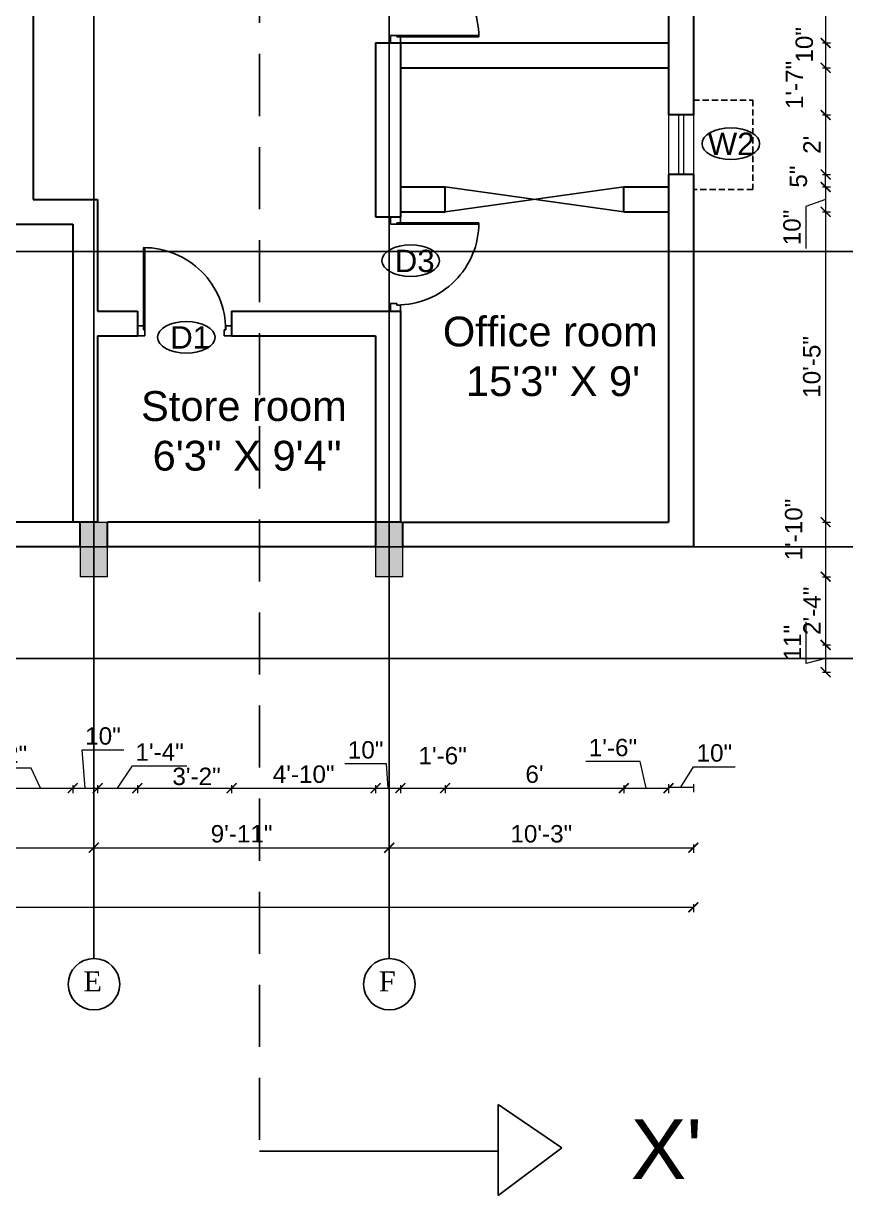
# Model space of a CAD drawing. Header units: inches. Extents: x -6800 to 96653, y -25814 to 17379.
# Drawn here: x 39613.2 to 39944.4, y 1682.5 to 2154.7 of the extents above; entities that cross this region are included whole.
import ezdxf

# ---------------------------------------------------------------- set-up
doc = ezdxf.new("R2010")
doc.units = ezdxf.units.IN
doc.header["$MEASUREMENT"] = 0
doc.header["$PDMODE"] = 34
doc.linetypes.add('CENTER2', pattern=[28.575, 19.05, -3.175, 3.175, -3.175])
doc.linetypes.add('DASHED2', pattern=[0.375, 0.25, -0.125])
for name, color, linetype, lineweight in [('dimension', 50, 'Continuous', 20), ('dimension @ 1', 50, 'Continuous', 20), ('Wall', 90, 'Continuous', 30), ('Win ele', 211, 'Continuous', 15), ('windows', 4, 'Continuous', 13)]:
    doc.layers.add(name, color=color, linetype=linetype, lineweight=lineweight)
doc.layers.add('doors', color=52, linetype='Continuous')
doc.layers.add('grid', color=251, linetype='Continuous')
doc.styles.get("Standard").update_dxf_attribs({"font": 'arial.ttf'})
doc.dimstyles.get("Standard").update_dxf_attribs({"dimtxt": 7, "dimasz": 4, "dimexe": 2, "dimexo": 2, "dimgap": 2, "dimtad": 1, "dimdec": 0, "dimzin": 0, "dimdsep": 46, "dimlunit": 4, "dimtxsty": 'Standard', "dimblk": 'ARCHTICK', "dimcen": 0.25, "dimclrd": 256, "dimclre": 256, "dimclrt": 256, "dimadec": 0, "dimazin": 0, "dimtfac": 1, "dimtdec": 0, "dimtofl": 0, "dimtmove": 0, "dimatfit": 3, "dimfxl": 1, "dimfxlon": 1, "dimtolj": 1, "dimtzin": 0, "dimlwd": -1, "dimlwe": -1, "dimarcsym": 1})

# ---------------------------------------------------------------- blocks, each defined once
blk = doc.blocks.new('_ArchTick')
at = {"color": 0, "linetype": 'ByBlock', "const_width": 0.15}
blk.add_lwpolyline([(-0.5, -0.5), (0.5, 0.5)], dxfattribs=at)
blk = doc.blocks.new('*D513')
at = {"layer": 'Defpoints', "color": 0, "transparency": 16777216}
for p in [(39257.44, 2379.36), (39984.37, 2379.36), (39257.44, 1893.36)]:
    blk.add_point(p, dxfattribs=at)
at = {"layer": 'dimension', "transparency": 16777216}
for p, q in [((39983.12, 2379.36), (39986.37, 2379.36)), ((39984.37, 1893.36), (39984.37, 2379.36)), ((39983.12, 1893.36), (39986.37, 1893.36))]:
    blk.add_line(p, q, dxfattribs=at)
at = {"layer": 'dimension', "transparency": 16777216, "xscale": 4, "yscale": 4, "zscale": 4}
for p, rotation in [((39984.37, 2379.36), 90), ((39984.37, 1893.36), 270)]:
    blk.add_blockref('_ArchTick', p, dxfattribs=dict(at, rotation=rotation))
at = {"layer": 'dimension', "transparency": 16777216, "insert": (39978.8, 2136.36), "char_height": 7, "attachment_point": 5, "rotation": 90}
blk.add_mtext('\\A1;40\'-6"', dxfattribs=at)
blk = doc.blocks.new('*D501')
at = {"layer": 'Defpoints', "color": 0, "transparency": 16777216}
for p in [(39744.44, 2289.86), (39851.44, 2146.86), (39936.37, 2146.86)]:
    blk.add_point(p, dxfattribs=at)
at = {"layer": 'dimension', "transparency": 16777216}
for p, q in [((39935.12, 2289.86), (39938.37, 2289.86)), ((39936.37, 2289.86), (39936.37, 2146.86)), ((39935.12, 2146.86), (39938.37, 2146.86))]:
    blk.add_line(p, q, dxfattribs=at)
at = {"layer": 'dimension', "transparency": 16777216, "xscale": 4, "yscale": 4, "zscale": 4}
for p, rotation in [((39936.37, 2289.86), 90), ((39936.37, 2146.86), 270)]:
    blk.add_blockref('_ArchTick', p, dxfattribs=dict(at, rotation=rotation))
at = {"layer": 'dimension', "transparency": 16777216, "insert": (39930.86, 2218.36), "char_height": 7, "attachment_point": 5, "rotation": 90}
blk.add_mtext('\\A1;11\'-11"', dxfattribs=at)
blk = doc.blocks.new('*D500')
at = {"layer": 'Defpoints', "color": 0, "transparency": 16777216}
for p in [(39851.44, 2146.86), (39851.44, 2136.86), (39936.37, 2136.86)]:
    blk.add_point(p, dxfattribs=at)
at = {"layer": 'dimension', "transparency": 16777216}
for p, q in [((39935.12, 2146.86), (39938.37, 2146.86)), ((39936.37, 2146.86), (39936.37, 2136.86)), ((39935.12, 2136.86), (39938.37, 2136.86))]:
    blk.add_line(p, q, dxfattribs=at)
at = {"layer": 'dimension', "transparency": 16777216, "xscale": 4, "yscale": 4, "zscale": 4}
for p, rotation in [((39936.37, 2146.86), 90), ((39936.37, 2136.86), 270)]:
    blk.add_blockref('_ArchTick', p, dxfattribs=dict(at, rotation=rotation))
at = {"layer": 'dimension', "transparency": 16777216, "insert": (39927.8, 2146.13), "char_height": 7, "attachment_point": 5, "rotation": 90}
blk.add_mtext('\\A1;10"', dxfattribs=at)
blk = doc.blocks.new('*D499')
at = {"layer": 'Defpoints', "color": 0, "transparency": 16777216}
for p in [(39851.44, 2136.86), (39873.07, 2117.86), (39936.37, 2117.86)]:
    blk.add_point(p, dxfattribs=at)
at = {"layer": 'dimension', "transparency": 16777216}
for p, q in [((39935.12, 2136.86), (39938.37, 2136.86)), ((39936.37, 2136.86), (39936.37, 2117.86)), ((39935.12, 2117.86), (39938.37, 2117.86))]:
    blk.add_line(p, q, dxfattribs=at)
at = {"layer": 'dimension', "transparency": 16777216, "xscale": 4, "yscale": 4, "zscale": 4}
for p, rotation in [((39936.37, 2136.86), 90), ((39936.37, 2117.86), 270)]:
    blk.add_blockref('_ArchTick', p, dxfattribs=dict(at, rotation=rotation))
at = {"layer": 'dimension', "transparency": 16777216, "insert": (39923.78, 2129.96), "char_height": 7, "attachment_point": 5, "rotation": 90}
blk.add_mtext('\\A1;1\'-7"', dxfattribs=at)
blk = doc.blocks.new('*D498')
at = {"layer": 'Defpoints', "color": 0, "transparency": 16777216}
for p in [(39873.07, 2117.86), (39873.07, 2093.86), (39936.37, 2093.86)]:
    blk.add_point(p, dxfattribs=at)
at = {"layer": 'dimension', "transparency": 16777216}
for p, q in [((39935.12, 2117.86), (39938.37, 2117.86)), ((39936.37, 2117.86), (39936.37, 2093.86)), ((39935.12, 2093.86), (39938.37, 2093.86))]:
    blk.add_line(p, q, dxfattribs=at)
at = {"layer": 'dimension', "transparency": 16777216, "xscale": 4, "yscale": 4, "zscale": 4}
for p, rotation in [((39936.37, 2117.86), 90), ((39936.37, 2093.86), 270)]:
    blk.add_blockref('_ArchTick', p, dxfattribs=dict(at, rotation=rotation))
at = {"layer": 'dimension', "transparency": 16777216, "insert": (39930.86, 2105.86), "char_height": 7, "attachment_point": 5, "rotation": 90}
blk.add_mtext("\\A1;2'", dxfattribs=at)
blk = doc.blocks.new('*D497')
at = {"layer": 'Defpoints', "color": 0, "transparency": 16777216}
for p in [(39855.07, 2088.86), (39855.07, 2078.86), (39936.37, 2078.86)]:
    blk.add_point(p, dxfattribs=at)
at = {"layer": 'dimension', "transparency": 16777216}
for p, q in [((39935.12, 2088.86), (39938.37, 2088.86)), ((39936.37, 2088.86), (39936.37, 2078.86)), ((39936.37, 2083.86), (39928.42, 2080.95)), ((39928.42, 2080.95), (39928.42, 2064.13)), ((39935.12, 2078.86), (39938.37, 2078.86))]:
    blk.add_line(p, q, dxfattribs=at)
at = {"layer": 'dimension', "transparency": 16777216, "xscale": 4, "yscale": 4, "zscale": 4}
for p, rotation in [((39936.37, 2088.86), 90), ((39936.37, 2078.86), 270)]:
    blk.add_blockref('_ArchTick', p, dxfattribs=dict(at, rotation=rotation))
at = {"layer": 'dimension', "transparency": 16777216, "insert": (39922.85, 2072.54), "char_height": 7, "attachment_point": 5, "rotation": 90}
blk.add_mtext('\\A1;10"', dxfattribs=at)
blk = doc.blocks.new('*D496')
at = {"layer": 'Defpoints', "color": 0, "transparency": 16777216}
for p in [(39855.07, 2078.86), (39873.07, 1953.86), (39936.37, 1953.86)]:
    blk.add_point(p, dxfattribs=at)
at = {"layer": 'dimension', "transparency": 16777216}
for p, q in [((39935.12, 2078.86), (39938.37, 2078.86)), ((39936.37, 2078.86), (39936.37, 1953.86)), ((39935.12, 1953.86), (39938.37, 1953.86))]:
    blk.add_line(p, q, dxfattribs=at)
at = {"layer": 'dimension', "transparency": 16777216, "xscale": 4, "yscale": 4, "zscale": 4}
for p, rotation in [((39936.37, 2078.86), 90), ((39936.37, 1953.86), 270)]:
    blk.add_blockref('_ArchTick', p, dxfattribs=dict(at, rotation=rotation))
at = {"layer": 'dimension', "transparency": 16777216, "insert": (39930.8, 2016.36), "char_height": 7, "attachment_point": 5, "rotation": 90}
blk.add_mtext('\\A1;10\'-5"', dxfattribs=at)
blk = doc.blocks.new('*D495')
at = {"layer": 'Defpoints', "color": 0, "transparency": 16777216}
for p in [(39755.07, 1953.86), (39755.07, 1931.86), (39936.37, 1931.86)]:
    blk.add_point(p, dxfattribs=at)
at = {"layer": 'dimension', "transparency": 16777216}
for p, q in [((39935.12, 1953.86), (39938.37, 1953.86)), ((39936.37, 1953.86), (39936.37, 1931.86)), ((39935.12, 1931.86), (39938.37, 1931.86))]:
    blk.add_line(p, q, dxfattribs=at)
at = {"layer": 'dimension', "transparency": 16777216, "xscale": 4, "yscale": 4, "zscale": 4}
for p, rotation in [((39936.37, 1953.86), 90), ((39936.37, 1931.86), 270)]:
    blk.add_blockref('_ArchTick', p, dxfattribs=dict(at, rotation=rotation))
at = {"layer": 'dimension', "transparency": 16777216, "insert": (39923.52, 1950.83), "char_height": 7, "attachment_point": 5, "rotation": 90}
blk.add_mtext('\\A1;1\'-10"', dxfattribs=at)
blk = doc.blocks.new('*D494')
at = {"layer": 'Defpoints', "color": 0, "transparency": 16777216}
for p in [(39647.07, 1931.86), (39268.44, 1904.36), (39936.37, 1904.36)]:
    blk.add_point(p, dxfattribs=at)
at = {"layer": 'dimension', "transparency": 16777216}
for p, q in [((39935.12, 1931.86), (39938.37, 1931.86)), ((39936.37, 1931.86), (39936.37, 1904.36)), ((39935.12, 1904.36), (39938.37, 1904.36))]:
    blk.add_line(p, q, dxfattribs=at)
at = {"layer": 'dimension', "transparency": 16777216, "xscale": 4, "yscale": 4, "zscale": 4}
for p, rotation in [((39936.37, 1931.86), 90), ((39936.37, 1904.36), 270)]:
    blk.add_blockref('_ArchTick', p, dxfattribs=dict(at, rotation=rotation))
at = {"layer": 'dimension', "transparency": 16777216, "insert": (39930.86, 1918.11), "char_height": 7, "attachment_point": 5, "rotation": 90}
blk.add_mtext('\\A1;2\'-4"', dxfattribs=at)
blk = doc.blocks.new('*D493')
at = {"layer": 'Defpoints', "color": 0, "transparency": 16777216}
for p in [(39268.44, 1904.36), (39268.44, 1893.36), (39936.37, 1893.36)]:
    blk.add_point(p, dxfattribs=at)
at = {"layer": 'dimension', "transparency": 16777216}
for p, q in [((39928.5, 1896.86), (39928.5, 1913.69)), ((39935.12, 1904.36), (39938.37, 1904.36)), ((39936.37, 1904.36), (39936.37, 1893.36)), ((39936.37, 1898.86), (39928.5, 1896.86)), ((39935.12, 1893.36), (39938.37, 1893.36))]:
    blk.add_line(p, q, dxfattribs=at)
at = {"layer": 'dimension', "transparency": 16777216, "xscale": 4, "yscale": 4, "zscale": 4}
for p, rotation in [((39936.37, 1904.36), 90), ((39936.37, 1893.36), 270)]:
    blk.add_blockref('_ArchTick', p, dxfattribs=dict(at, rotation=rotation))
at = {"layer": 'dimension', "transparency": 16777216, "insert": (39922.98, 1905.27), "char_height": 7, "attachment_point": 5, "rotation": 90}
blk.add_mtext('\\A1;11"', dxfattribs=at)
blk = doc.blocks.new('*D480')
at = {"layer": 'Defpoints', "color": 0, "transparency": 16777216}
for p in [(39883.07, 1943.86), (39220.07, 1904.36), (39883.07, 1798.67)]:
    blk.add_point(p, dxfattribs=at)
at = {"layer": 'dimension', "transparency": 16777216}
for p, q in [((39220.07, 1799.92), (39220.07, 1796.67)), ((39883.07, 1799.92), (39883.07, 1796.67)), ((39220.07, 1798.67), (39883.07, 1798.67))]:
    blk.add_line(p, q, dxfattribs=at)
at = {"layer": 'dimension', "transparency": 16777216, "xscale": 4, "yscale": 4, "zscale": 4, "rotation": 180}
blk.add_blockref('_ArchTick', (39220.07, 1798.67), dxfattribs=at)
at = {"layer": 'dimension', "transparency": 16777216, "xscale": 4, "yscale": 4, "zscale": 4}
blk.add_blockref('_ArchTick', (39883.07, 1798.67), dxfattribs=at)
at = {"layer": 'dimension', "transparency": 16777216, "insert": (39551.57, 1804.24), "char_height": 7, "attachment_point": 5}
blk.add_mtext('\\A1;55\'-3"', dxfattribs=at)
blk = doc.blocks.new('*D476')
at = {"layer": 'Defpoints', "color": 0, "transparency": 16777216}
for p in [(39522.57, 1949.84), (39641.57, 1949.84), (39641.57, 1822.67)]:
    blk.add_point(p, dxfattribs=at)
at = {"layer": 'dimension', "transparency": 16777216}
for p, q in [((39522.57, 1823.92), (39522.57, 1820.67)), ((39641.57, 1823.92), (39641.57, 1820.67)), ((39522.57, 1822.67), (39641.57, 1822.67))]:
    blk.add_line(p, q, dxfattribs=at)
at = {"layer": 'dimension', "transparency": 16777216, "xscale": 4, "yscale": 4, "zscale": 4, "rotation": 180}
blk.add_blockref('_ArchTick', (39522.57, 1822.67), dxfattribs=at)
at = {"layer": 'dimension', "transparency": 16777216, "xscale": 4, "yscale": 4, "zscale": 4}
blk.add_blockref('_ArchTick', (39641.57, 1822.67), dxfattribs=at)
at = {"layer": 'dimension', "transparency": 16777216, "insert": (39582.07, 1828.24), "char_height": 7, "attachment_point": 5}
blk.add_mtext('\\A1;9\'-11"', dxfattribs=at)
blk = doc.blocks.new('*D475')
at = {"layer": 'Defpoints', "color": 0, "transparency": 16777216}
for p in [(39641.57, 1949.84), (39760.57, 1949.84), (39760.57, 1822.67)]:
    blk.add_point(p, dxfattribs=at)
at = {"layer": 'dimension', "transparency": 16777216}
for p, q in [((39641.57, 1823.92), (39641.57, 1820.67)), ((39760.57, 1823.92), (39760.57, 1820.67)), ((39641.57, 1822.67), (39760.57, 1822.67))]:
    blk.add_line(p, q, dxfattribs=at)
at = {"layer": 'dimension', "transparency": 16777216, "xscale": 4, "yscale": 4, "zscale": 4, "rotation": 180}
blk.add_blockref('_ArchTick', (39641.57, 1822.67), dxfattribs=at)
at = {"layer": 'dimension', "transparency": 16777216, "xscale": 4, "yscale": 4, "zscale": 4}
blk.add_blockref('_ArchTick', (39760.57, 1822.67), dxfattribs=at)
at = {"layer": 'dimension', "transparency": 16777216, "insert": (39701.07, 1828.24), "char_height": 7, "attachment_point": 5}
blk.add_mtext('\\A1;9\'-11"', dxfattribs=at)
blk = doc.blocks.new('*D474')
at = {"layer": 'Defpoints', "color": 0, "transparency": 16777216}
for p in [(39883.07, 1961.84), (39760.57, 1949.84), (39883.07, 1822.67)]:
    blk.add_point(p, dxfattribs=at)
at = {"layer": 'dimension', "transparency": 16777216}
for p, q in [((39760.57, 1823.92), (39760.57, 1820.67)), ((39883.07, 1823.92), (39883.07, 1820.67)), ((39760.57, 1822.67), (39883.07, 1822.67))]:
    blk.add_line(p, q, dxfattribs=at)
at = {"layer": 'dimension', "transparency": 16777216, "xscale": 4, "yscale": 4, "zscale": 4, "rotation": 180}
blk.add_blockref('_ArchTick', (39760.57, 1822.67), dxfattribs=at)
at = {"layer": 'dimension', "transparency": 16777216, "xscale": 4, "yscale": 4, "zscale": 4}
blk.add_blockref('_ArchTick', (39883.07, 1822.67), dxfattribs=at)
at = {"layer": 'dimension', "transparency": 16777216, "insert": (39821.82, 1828.24), "char_height": 7, "attachment_point": 5}
blk.add_mtext('\\A1;10\'-3"', dxfattribs=at)
blk = doc.blocks.new('*D465')
at = {"layer": 'Defpoints', "color": 0, "transparency": 16777216}
for p in [(39607.07, 2091.84), (39633.07, 2073.86), (39633.07, 1846.67)]:
    blk.add_point(p, dxfattribs=at)
at = {"layer": 'dimension', "transparency": 16777216}
for p, q in [((39616.32, 1854.78), (39593.59, 1854.78)), ((39620.07, 1846.67), (39616.32, 1854.78)), ((39607.07, 1847.92), (39607.07, 1844.67)), ((39607.07, 1846.67), (39633.07, 1846.67)), ((39633.07, 1847.92), (39633.07, 1844.67))]:
    blk.add_line(p, q, dxfattribs=at)
at = {"layer": 'dimension', "transparency": 16777216, "xscale": 4, "yscale": 4, "zscale": 4, "rotation": 180}
blk.add_blockref('_ArchTick', (39607.07, 1846.67), dxfattribs=at)
at = {"layer": 'dimension', "transparency": 16777216, "xscale": 4, "yscale": 4, "zscale": 4}
blk.add_blockref('_ArchTick', (39633.07, 1846.67), dxfattribs=at)
at = {"layer": 'dimension', "transparency": 16777216, "insert": (39604.96, 1860.3), "char_height": 7, "attachment_point": 5}
blk.add_mtext('\\A1;2\'-2"', dxfattribs=at)
blk = doc.blocks.new('*D464')
at = {"layer": 'Defpoints', "color": 0, "transparency": 16777216}
for p in [(39633.07, 1971.84), (39643.07, 1971.84), (39643.07, 1846.67)]:
    blk.add_point(p, dxfattribs=at)
at = {"layer": 'dimension', "transparency": 16777216}
for p, q in [((39638.07, 1846.67), (39636.81, 1862.07)), ((39636.81, 1862.07), (39653.64, 1862.07)), ((39633.07, 1847.92), (39633.07, 1844.67)), ((39633.07, 1846.67), (39643.07, 1846.67)), ((39643.07, 1847.92), (39643.07, 1844.67))]:
    blk.add_line(p, q, dxfattribs=at)
at = {"layer": 'dimension', "transparency": 16777216, "xscale": 4, "yscale": 4, "zscale": 4, "rotation": 180}
blk.add_blockref('_ArchTick', (39633.07, 1846.67), dxfattribs=at)
at = {"layer": 'dimension', "transparency": 16777216, "xscale": 4, "yscale": 4, "zscale": 4}
blk.add_blockref('_ArchTick', (39643.07, 1846.67), dxfattribs=at)
at = {"layer": 'dimension', "transparency": 16777216, "insert": (39645.22, 1867.64), "char_height": 7, "attachment_point": 5}
blk.add_mtext('\\A1;10"', dxfattribs=at)
blk = doc.blocks.new('*D463')
at = {"layer": 'Defpoints', "color": 0, "transparency": 16777216}
for p in [(39659.07, 2038.86), (39643.07, 1971.84), (39659.07, 1846.67)]:
    blk.add_point(p, dxfattribs=at)
at = {"layer": 'dimension', "transparency": 16777216}
for p, q in [((39651.07, 1846.67), (39657.07, 1855.68)), ((39657.07, 1855.68), (39679.02, 1855.68)), ((39643.07, 1847.92), (39643.07, 1844.67)), ((39643.07, 1846.67), (39659.07, 1846.67)), ((39659.07, 1847.92), (39659.07, 1844.67))]:
    blk.add_line(p, q, dxfattribs=at)
at = {"layer": 'dimension', "transparency": 16777216, "insert": (39668.05, 1861.2), "char_height": 7, "attachment_point": 5}
blk.add_mtext('\\A1;1\'-4"', dxfattribs=at)
blk = doc.blocks.new('*D462')
at = {"layer": 'Defpoints', "color": 0, "transparency": 16777216}
for p in [(39765.07, 1953.86), (39755.07, 1949.84), (39765.07, 1846.67)]:
    blk.add_point(p, dxfattribs=at)
at = {"layer": 'dimension', "transparency": 16777216}
for p, q in [((39759.46, 1856.45), (39742.63, 1856.45)), ((39760.07, 1846.67), (39759.46, 1856.45)), ((39755.07, 1847.92), (39755.07, 1844.67)), ((39755.07, 1846.67), (39765.07, 1846.67)), ((39765.07, 1847.92), (39765.07, 1844.67))]:
    blk.add_line(p, q, dxfattribs=at)
at = {"layer": 'dimension', "transparency": 16777216, "xscale": 4, "yscale": 4, "zscale": 4, "rotation": 180}
blk.add_blockref('_ArchTick', (39755.07, 1846.67), dxfattribs=at)
at = {"layer": 'dimension', "transparency": 16777216, "xscale": 4, "yscale": 4, "zscale": 4}
blk.add_blockref('_ArchTick', (39765.07, 1846.67), dxfattribs=at)
at = {"layer": 'dimension', "transparency": 16777216, "insert": (39751.04, 1862.03), "char_height": 7, "attachment_point": 5}
blk.add_mtext('\\A1;10"', dxfattribs=at)
blk = doc.blocks.new('*D461')
at = {"layer": 'Defpoints', "color": 0, "transparency": 16777216}
for p in [(39783.07, 2078.86), (39765.07, 1953.86), (39783.07, 1846.67)]:
    blk.add_point(p, dxfattribs=at)
at = {"layer": 'dimension', "transparency": 16777216}
for p, q in [((39765.07, 1847.92), (39765.07, 1844.67)), ((39765.07, 1846.67), (39783.07, 1846.67)), ((39783.07, 1847.92), (39783.07, 1844.67))]:
    blk.add_line(p, q, dxfattribs=at)
at = {"layer": 'dimension', "transparency": 16777216, "xscale": 4, "yscale": 4, "zscale": 4, "rotation": 180}
blk.add_blockref('_ArchTick', (39765.07, 1846.67), dxfattribs=at)
at = {"layer": 'dimension', "transparency": 16777216, "xscale": 4, "yscale": 4, "zscale": 4}
blk.add_blockref('_ArchTick', (39783.07, 1846.67), dxfattribs=at)
at = {"layer": 'dimension', "transparency": 16777216, "insert": (39782.06, 1859.71), "char_height": 7, "attachment_point": 5}
blk.add_mtext('\\A1;1\'-6"', dxfattribs=at)
blk = doc.blocks.new('*D460')
at = {"layer": 'Defpoints', "color": 0, "transparency": 16777216}
for p in [(39783.07, 2088.86), (39855.07, 2088.86), (39855.07, 1846.67)]:
    blk.add_point(p, dxfattribs=at)
at = {"layer": 'dimension', "transparency": 16777216}
for p, q in [((39783.07, 1847.92), (39783.07, 1844.67)), ((39783.07, 1846.67), (39855.07, 1846.67)), ((39855.07, 1847.92), (39855.07, 1844.67))]:
    blk.add_line(p, q, dxfattribs=at)
at = {"layer": 'dimension', "transparency": 16777216, "xscale": 4, "yscale": 4, "zscale": 4, "rotation": 180}
blk.add_blockref('_ArchTick', (39783.07, 1846.67), dxfattribs=at)
at = {"layer": 'dimension', "transparency": 16777216, "xscale": 4, "yscale": 4, "zscale": 4}
blk.add_blockref('_ArchTick', (39855.07, 1846.67), dxfattribs=at)
at = {"layer": 'dimension', "transparency": 16777216, "insert": (39819.07, 1852.24), "char_height": 7, "attachment_point": 5}
blk.add_mtext("\\A1;6'", dxfattribs=at)
blk = doc.blocks.new('*D459')
at = {"layer": 'Defpoints', "color": 0, "transparency": 16777216}
for p in [(39659.07, 2038.86), (39697.07, 2038.86), (39697.07, 1846.67)]:
    blk.add_point(p, dxfattribs=at)
at = {"layer": 'dimension', "transparency": 16777216}
for p, q in [((39659.07, 1847.92), (39659.07, 1844.67)), ((39659.07, 1846.67), (39697.07, 1846.67)), ((39697.07, 1847.92), (39697.07, 1844.67))]:
    blk.add_line(p, q, dxfattribs=at)
at = {"layer": 'dimension', "transparency": 16777216, "xscale": 4, "yscale": 4, "zscale": 4, "rotation": 180}
blk.add_blockref('_ArchTick', (39659.07, 1846.67), dxfattribs=at)
at = {"layer": 'dimension', "transparency": 16777216, "xscale": 4, "yscale": 4, "zscale": 4}
blk.add_blockref('_ArchTick', (39697.07, 1846.67), dxfattribs=at)
at = {"layer": 'dimension', "transparency": 16777216, "insert": (39682.92, 1851.36), "char_height": 7, "attachment_point": 5}
blk.add_mtext('\\A1;3\'-2"', dxfattribs=at)
blk = doc.blocks.new('*D458')
at = {"layer": 'Defpoints', "color": 0, "transparency": 16777216}
for p in [(39697.07, 2038.86), (39755.07, 1949.84), (39755.07, 1846.67)]:
    blk.add_point(p, dxfattribs=at)
at = {"layer": 'dimension', "transparency": 16777216}
for p, q in [((39697.07, 1847.92), (39697.07, 1844.67)), ((39697.07, 1846.67), (39755.07, 1846.67)), ((39755.07, 1847.92), (39755.07, 1844.67))]:
    blk.add_line(p, q, dxfattribs=at)
at = {"layer": 'dimension', "transparency": 16777216, "xscale": 4, "yscale": 4, "zscale": 4, "rotation": 180}
blk.add_blockref('_ArchTick', (39697.07, 1846.67), dxfattribs=at)
at = {"layer": 'dimension', "transparency": 16777216, "xscale": 4, "yscale": 4, "zscale": 4}
blk.add_blockref('_ArchTick', (39755.07, 1846.67), dxfattribs=at)
at = {"layer": 'dimension', "transparency": 16777216, "insert": (39726.07, 1852.24), "char_height": 7, "attachment_point": 5}
blk.add_mtext('\\A1;4\'-10"', dxfattribs=at)
blk = doc.blocks.new('*D457')
at = {"layer": 'Defpoints', "color": 0, "transparency": 16777216}
for p in [(39873.07, 2093.86), (39936.37, 2093.86), (39873.07, 2088.86)]:
    blk.add_point(p, dxfattribs=at)
at = {"layer": 'dimension', "transparency": 16777216}
for p, q in [((39935.12, 2093.86), (39938.37, 2093.86)), ((39936.37, 2088.86), (39936.37, 2093.86)), ((39935.12, 2088.86), (39938.37, 2088.86))]:
    blk.add_line(p, q, dxfattribs=at)
at = {"layer": 'dimension', "transparency": 16777216, "xscale": 4, "yscale": 4, "zscale": 4}
for p, rotation in [((39936.37, 2093.86), 90), ((39936.37, 2088.86), 270)]:
    blk.add_blockref('_ArchTick', p, dxfattribs=dict(at, rotation=rotation))
at = {"layer": 'dimension', "transparency": 16777216, "insert": (39925.41, 2093.02), "char_height": 7, "attachment_point": 5, "rotation": 90}
blk.add_mtext('\\A1;5"', dxfattribs=at)
blk = doc.blocks.new('*D456')
at = {"layer": 'Defpoints', "color": 0, "transparency": 16777216}
for p in [(39855.07, 2078.86), (39873.07, 2078.86), (39873.07, 1846.67)]:
    blk.add_point(p, dxfattribs=at)
at = {"layer": 'dimension', "transparency": 16777216}
for p, q in [((39861.65, 1857.4), (39839.7, 1857.4)), ((39864.07, 1846.67), (39861.65, 1857.4)), ((39855.07, 1847.92), (39855.07, 1844.67)), ((39855.07, 1846.67), (39873.07, 1846.67)), ((39873.07, 1847.92), (39873.07, 1844.67))]:
    blk.add_line(p, q, dxfattribs=at)
at = {"layer": 'dimension', "transparency": 16777216, "xscale": 4, "yscale": 4, "zscale": 4, "rotation": 180}
blk.add_blockref('_ArchTick', (39855.07, 1846.67), dxfattribs=at)
at = {"layer": 'dimension', "transparency": 16777216, "xscale": 4, "yscale": 4, "zscale": 4}
blk.add_blockref('_ArchTick', (39873.07, 1846.67), dxfattribs=at)
at = {"layer": 'dimension', "transparency": 16777216, "insert": (39850.67, 1862.97), "char_height": 7, "attachment_point": 5}
blk.add_mtext('\\A1;1\'-6"', dxfattribs=at)
blk = doc.blocks.new('*D455')
at = {"layer": 'Defpoints', "color": 0, "transparency": 16777216}
for p in [(39873.07, 2072.1), (39883.07, 1937.1), (39883.07, 1847.03)]:
    blk.add_point(p, dxfattribs=at)
at = {"layer": 'dimension', "transparency": 16777216}
for p, q in [((39878.07, 1847.03), (39883.13, 1855.23)), ((39883.13, 1855.23), (39899.95, 1855.23)), ((39873.07, 1848.28), (39873.07, 1845.03)), ((39873.07, 1847.03), (39883.07, 1847.03)), ((39883.07, 1848.28), (39883.07, 1845.03))]:
    blk.add_line(p, q, dxfattribs=at)
at = {"layer": 'dimension', "transparency": 16777216, "insert": (39891.54, 1860.8), "char_height": 7, "attachment_point": 5}
blk.add_mtext('\\A1;10"', dxfattribs=at)
blk = doc.blocks.new('*D454')
at = {"layer": 'Defpoints', "color": 0, "transparency": 16777216}
for p in [(39907.07, 2415.4), (39883.07, 2123.86), (39907.07, 2123.86)]:
    blk.add_point(p, dxfattribs=at)
at = {"layer": 'dimension', "transparency": 16777216}
for p, q in [((39883.07, 2414.15), (39883.07, 2417.4)), ((39883.07, 2415.4), (39907.07, 2415.4)), ((39907.07, 2414.15), (39907.07, 2417.4))]:
    blk.add_line(p, q, dxfattribs=at)
at = {"layer": 'dimension', "transparency": 16777216, "xscale": 4, "yscale": 4, "zscale": 4, "rotation": 180}
blk.add_blockref('_ArchTick', (39883.07, 2415.4), dxfattribs=at)
at = {"layer": 'dimension', "transparency": 16777216, "xscale": 4, "yscale": 4, "zscale": 4}
blk.add_blockref('_ArchTick', (39907.07, 2415.4), dxfattribs=at)
at = {"layer": 'dimension', "transparency": 16777216, "insert": (39898.85, 2428.26), "char_height": 7, "attachment_point": 5}
blk.add_mtext("\\A1;2'", dxfattribs=at)

msp = doc.modelspace()

# ---------------------------------------------------------------- hatches: boundary and pattern name
at = {"layer": 'windows', "true_color": 0x9898cc, "transparency": 33554687}
h = msp.add_hatch(color=253, dxfattribs=at)
h.dxf.hatch_style = 1
h.paths.add_polyline_path([(39231.07, 2363.36), (39220.07, 2363.36), (39220.07, 2352.36), (39231.07, 2352.36)])
h.paths.add_polyline_path([(39290.07, 2363.36), (39279.07, 2363.36), (39279.07, 2352.36), (39290.07, 2352.36)])
h.paths.add_polyline_path([(39290.07, 2311.86), (39279.07, 2311.86), (39279.07, 2289.86), (39290.07, 2289.86)])
h.paths.add_polyline_path([(39231.07, 2306.36), (39220.07, 2306.36), (39220.07, 2295.36), (39231.07, 2295.36)])
h.paths.add_polyline_path([(39231.07, 2187.36), (39220.07, 2187.36), (39220.07, 2176.36), (39231.07, 2176.36)])
h.paths.add_polyline_path([(39231.07, 2068.36), (39220.07, 2068.36), (39220.07, 2057.36), (39231.07, 2057.36)])
h.paths.add_polyline_path([(39231.07, 1949.36), (39220.07, 1949.36), (39220.07, 1938.36), (39231.07, 1938.36)])
h.paths.add_polyline_path([(39290.07, 1953.86), (39279.07, 1953.86), (39279.07, 1931.86), (39290.07, 1931.86)])
h.paths.add_polyline_path([(39231.07, 1904.36), (39220.07, 1904.36), (39220.07, 1893.36), (39231.07, 1893.36)])
h.paths.add_polyline_path([(39290.07, 1904.36), (39279.07, 1904.36), (39279.07, 1893.36), (39290.07, 1893.36)])
h.paths.add_polyline_path([(39409.07, 1953.86), (39398.07, 1953.86), (39398.07, 1931.86), (39409.07, 1931.86)])
h.paths.add_polyline_path([(39528.07, 1953.86), (39517.07, 1953.86), (39517.07, 1931.86), (39528.07, 1931.86)])
h.paths.add_polyline_path([(39647.07, 1953.86), (39636.07, 1953.86), (39636.07, 1931.86), (39647.07, 1931.86)])
h.paths.add_polyline_path([(39766.07, 1953.86), (39755.07, 1953.86), (39755.07, 1931.86), (39766.07, 1931.86)])
h.paths.add_polyline_path([(39766.07, 2311.86), (39755.07, 2311.86), (39755.07, 2289.86), (39766.07, 2289.86)])
h.paths.add_polyline_path([(39647.07, 2311.86), (39636.07, 2311.86), (39636.07, 2289.86), (39647.07, 2289.86)])
h.paths.add_polyline_path([(39528.07, 2311.86), (39517.07, 2311.86), (39517.07, 2289.86), (39528.07, 2289.86)])
h.paths.add_polyline_path([(39409.07, 2311.86), (39398.07, 2311.86), (39398.07, 2289.86), (39409.07, 2289.86)])

# ---------------------------------------------------------------- linework, layer by layer
at = {"color": 5, "linetype": 'DASHED2', "ltscale": 100, "transparency": 33554687}
msp.add_line((39708.34, 2554.94), (39708.34, 1700.45), dxfattribs=at)
at = {"linetype": 'DASHED2', "ltscale": 10, "transparency": 33554687}
for p, q in [((39883.07, 2123.86), (39907.07, 2123.86)), ((39907.07, 2123.86), (39907.07, 2087.86)), ((39907.07, 2087.86), (39883.07, 2087.86))]:
    msp.add_line(p, q, dxfattribs=at)
at = {"transparency": 33554687}
for p, q in [((39783.07, 2088.86), (39855.07, 2078.86)), ((39855.07, 2088.86), (39783.07, 2078.86))]:
    msp.add_line(p, q, dxfattribs=at)
at = {"color": 5, "transparency": 33554687}
for p, q in [((39804.44, 1700.45), (39804.44, 1719.27)), ((39804.44, 1719.27), (39830.07, 1701.77)), ((39708.34, 1700.45), (39804.44, 1700.45)), ((39830.07, 1701.77), (39804.44, 1682.53)), ((39804.44, 1682.53), (39804.44, 1700.45))]:
    msp.add_line(p, q, dxfattribs=at)
at = {"transparency": 33554687}
for centre in [(39898.18, 2106.33), (39769.21, 2059.13), (39678.76, 2028.32)]:
    msp.add_ellipse(centre, major_axis=(-11.6, 0), ratio=0.548548, start_param=-3.141592653589793, end_param=3.141592653589793, dxfattribs=at)
at = {"layer": 'doors', "transparency": 33554687}
for p, q in [((39761.07, 2149.86), (39761.07, 2146.86)), ((39761.07, 2146.86), (39761.07, 2149.86)), ((39761.07, 2149.86), (39763.57, 2149.86)), ((39763.57, 2149.86), (39763.57, 2149.36)), ((39763.57, 2149.86), (39796.65, 2149.86)), ((39763.57, 2149.78), (39763.57, 2149.28)), ((39763.57, 2149.28), (39765.07, 2149.28)), ((39765.07, 2149.28), (39765.07, 2146.86)), ((39765.07, 2149.28), (39796.66, 2149.28)), ((39761.07, 2146.86), (39765.07, 2146.86)), ((39761.07, 2073.86), (39761.07, 2076.86)), ((39761.07, 2076.86), (39765.07, 2076.86)), ((39761.07, 2076.86), (39761.07, 2073.86)), ((39761.07, 2073.86), (39763.57, 2073.86)), ((39763.57, 2074.44), (39765.07, 2074.44)), ((39763.57, 2073.94), (39763.57, 2074.44)), ((39763.57, 2073.86), (39763.57, 2074.36)), ((39763.57, 2073.86), (39796.65, 2073.86)), ((39765.07, 2074.44), (39765.07, 2076.86)), ((39765.07, 2074.44), (39796.66, 2074.44)), ((39661.49, 2032.86), (39661.49, 2064.44)), ((39662.07, 2031.36), (39662.07, 2064.44)), ((39761.07, 2041.86), (39761.07, 2038.86)), ((39761.07, 2038.86), (39761.07, 2041.86)), ((39761.07, 2041.86), (39763.57, 2041.86)), ((39763.57, 2041.86), (39763.57, 2041.36)), ((39763.57, 2041.78), (39763.57, 2041.28)), ((39763.57, 2041.28), (39765.07, 2041.28)), ((39765.07, 2041.28), (39765.07, 2038.86)), ((39761.07, 2038.86), (39765.07, 2038.86)), ((39659.07, 2028.86), (39659.07, 2032.86)), ((39661.49, 2032.86), (39659.07, 2032.86)), ((39661.49, 2031.36), (39661.49, 2032.86)), ((39661.99, 2031.36), (39661.49, 2031.36)), ((39662.07, 2031.36), (39661.57, 2031.36)), ((39662.07, 2028.86), (39662.07, 2031.36)), ((39694.07, 2028.86), (39694.07, 2031.36)), ((39694.07, 2031.36), (39694.57, 2031.36)), ((39694.16, 2031.36), (39694.66, 2031.36)), ((39694.66, 2032.86), (39697.07, 2032.86)), ((39694.66, 2031.36), (39694.66, 2032.86)), ((39697.07, 2028.86), (39697.07, 2032.86)), ((39662.07, 2028.86), (39659.07, 2028.86)), ((39659.07, 2028.86), (39662.07, 2028.86)), ((39694.07, 2028.86), (39697.07, 2028.86)), ((39697.07, 2028.86), (39694.07, 2028.86))]:
    msp.add_line(p, q, dxfattribs=at)
for centre, start, end in [((39763.57, 2149.36), 359.8584, 90), ((39763.57, 2074.36), 270, 0.1416), ((39661.57, 2031.36), 0, 90.1416)]:
    msp.add_arc(centre, 33.08, start, end, dxfattribs=at)
at = {"layer": 'grid', "linetype": 'CENTER2', "ltscale": 100, "transparency": 33554687}
for p, q in [((39641.57, 2490.03), (39641.57, 1778.02)), ((39760.57, 2490.03), (39760.57, 1778.02)), ((40010.99, 2062.86), (39066.13, 2062.86)), ((40010.99, 1943.86), (39066.13, 1943.86)), ((40010.99, 1898.86), (39066.13, 1898.86))]:
    msp.add_line(p, q, dxfattribs=at)
at = {"layer": 'grid', "ltscale": 10, "transparency": 33554687}
for centre in [(39641.6, 1767.66), (39760.6, 1767.66)]:
    msp.add_circle(centre, 10.37, dxfattribs=at)
at = {"layer": 'Wall'}
for p, q in [((39883.07, 2299.86), (39883.07, 2117.86)), ((39873.07, 2289.86), (39873.07, 2117.86)), ((39617.07, 2196.86), (39617.07, 2083.86)), ((39755.07, 2146.86), (39755.07, 2076.86)), ((39755.07, 2146.86), (39765.07, 2146.86)), ((39765.07, 2146.86), (39873.07, 2146.86)), ((39765.07, 2146.86), (39765.07, 2076.86)), ((39765.07, 2136.86), (39873.07, 2136.86)), ((39883.07, 2117.86), (39873.07, 2117.86)), ((39883.07, 2117.86), (39873.07, 2117.86)), ((39873.07, 2093.86), (39873.07, 1953.86)), ((39883.07, 2093.86), (39873.07, 2093.86)), ((39883.07, 2093.86), (39873.07, 2093.86)), ((39883.07, 2093.86), (39883.07, 1943.86)), ((39765.07, 2088.86), (39783.07, 2088.86)), ((39783.07, 2078.86), (39783.07, 2088.86)), ((39855.07, 2088.86), (39873.07, 2088.86)), ((39855.07, 2078.86), (39855.07, 2088.86)), ((39617.07, 2083.86), (39643.07, 2083.86)), ((39643.07, 2083.86), (39643.07, 2038.86)), ((39765.07, 2078.86), (39783.07, 2078.86)), ((39855.07, 2078.86), (39873.07, 2078.86)), ((39607.07, 2073.86), (39633.07, 2073.86)), ((39633.07, 2073.86), (39633.07, 1953.86)), ((39755.07, 2076.86), (39765.07, 2076.86)), ((39643.07, 2038.86), (39659.07, 2038.86)), ((39659.07, 2038.86), (39659.07, 2028.86)), ((39697.07, 2038.86), (39755.07, 2038.86)), ((39697.07, 2038.86), (39697.07, 2028.86)), ((39755.07, 2038.86), (39765.07, 2038.86)), ((39765.07, 2038.86), (39765.07, 1953.86)), ((39643.07, 2028.86), (39643.07, 1953.86)), ((39643.07, 2028.86), (39659.07, 2028.86)), ((39697.07, 2028.86), (39755.07, 2028.86)), ((39755.07, 2028.86), (39755.07, 1953.86)), ((39636.07, 1953.86), (39528.07, 1953.86)), ((39643.07, 1953.86), (39633.07, 1953.86)), ((39636.07, 1943.86), (39636.07, 1953.86)), ((39755.07, 1953.86), (39647.07, 1953.86)), ((39647.07, 1943.86), (39647.07, 1953.86)), ((39765.07, 1953.86), (39755.07, 1953.86)), ((39755.07, 1953.86), (39755.07, 1943.86)), ((39766.07, 1943.86), (39766.07, 1953.86)), ((39766.07, 1953.86), (39873.07, 1953.86)), ((39636.07, 1943.86), (39528.07, 1943.86)), ((39755.07, 1943.86), (39647.07, 1943.86)), ((39883.07, 1943.86), (39766.07, 1943.86))]:
    msp.add_line(p, q, dxfattribs=at)
at = {"layer": 'Win ele', "transparency": 33554526}
for p, q in [((39636.07, 1953.86), (39647.07, 1953.86)), ((39636.07, 1953.86), (39636.07, 1931.86)), ((39647.07, 1931.86), (39647.07, 1953.86)), ((39755.07, 1953.86), (39766.07, 1953.86)), ((39755.07, 1953.86), (39755.07, 1931.86)), ((39766.07, 1931.86), (39766.07, 1953.86)), ((39647.07, 1931.86), (39636.07, 1931.86)), ((39766.07, 1931.86), (39755.07, 1931.86))]:
    msp.add_line(p, q, dxfattribs=at)
at = {"layer": 'windows', "transparency": 33554687}
for p, q in [((39873.07, 2117.86), (39873.07, 2093.86)), ((39877.07, 2117.86), (39877.07, 2093.86)), ((39879.07, 2117.86), (39879.07, 2093.86)), ((39883.07, 2117.86), (39883.07, 2093.86))]:
    msp.add_line(p, q, dxfattribs=at)

# ---------------------------------------------------------------- texts
at = {"transparency": 33554687, "attachment_point": 1}
for s, width, insert, char_height in [('W2', 7.9997, (39888.88, 2110.76), 9), ('D3', 7.9997, (39762.77, 2063.56), 9), ('Office room\\P  15\'3" X 9\'', 243.5465, (39782.16, 2036.63), 12), ('D1', 7.9997, (39672.31, 2032.75), 9), ('Store room\\P 6\'3" X 9\'4"', 243.5465, (39660.57, 2006.6), 12)]:
    msp.add_mtext_dynamic_manual_height_columns(s, width=width, gutter_width=1, heights=[0], dxfattribs=dict(at, insert=insert, char_height=char_height))
at = {"color": 5, "transparency": 33554687, "insert": (39857.88, 1713.18), "char_height": 24, "attachment_point": 1}
msp.add_mtext_dynamic_manual_height_columns("{\\C2;X'}", width=106.6094, gutter_width=1, heights=[0], dxfattribs=at)
at = {"layer": 'grid', "ltscale": 10, "transparency": 33554687, "char_height": 8, "attachment_point": 1}
for s, insert in [('{\\fTimes New Roman|b0|i0|c0|p18;E}', (39637.4, 1772.81)), ('{\\fTimes New Roman|b0|i0|c0|p18;F}', (39756.4, 1772.81))]:
    msp.add_mtext_dynamic_manual_height_columns(s, width=30.4497, gutter_width=1, heights=[0], dxfattribs=dict(at, insert=insert))

# ---------------------------------------------------------------- dimensions: what is measured, and where the dimension line sits
at = {"layer": 'dimension @ 1', "transparency": 33554651}
for base, p1, p2, picture, middle in [((39907.07, 2415.4), (39883.07, 2123.86), (39907.07, 2123.86), '*D454', (39898.85, 2422.75)), ((39633.07, 1846.67), (39607.07, 2091.84), (39633.07, 2073.86), '*D465', (39614.32, 1854.78)), ((39783.07, 1846.67), (39765.07, 1953.86), (39783.07, 2078.86), '*D461', (39782.06, 1854.13)), ((39873.07, 1846.67), (39855.07, 2078.86), (39873.07, 2078.86), '*D456', (39859.65, 1857.4)), ((39883.07, 1847.03), (39873.07, 2072.1), (39883.07, 1937.1), '*D455', (39885.13, 1855.23)), ((39659.07, 1846.67), (39643.07, 1971.84), (39659.07, 2038.86), '*D463', (39659.07, 1855.68)), ((39697.07, 1846.67), (39659.07, 2038.86), (39697.07, 2038.86), '*D459', (39682.92, 1845.78)), ((39643.07, 1846.67), (39633.07, 1971.84), (39643.07, 1971.84), '*D464', (39638.81, 1862.07)), ((39765.07, 1846.67), (39755.07, 1949.84), (39765.07, 1953.86), '*D462', (39757.46, 1856.45))]:
    dim = msp.add_linear_dim(base=base, p1=p1, p2=p2, dimstyle='Standard', override={"dimscale": 1, "dimtix": 1, "dimtofl": 0, "dimtmove": 1, "dimatfit": 0, "dimfxl": 1.25}, dxfattribs=at)
    dim.commit()
    dim.dimension.update_dxf_attribs({"geometry": picture, "text_midpoint": middle, "dimtype": 128})
for base, p1, p2, picture, middle in [((39984.37, 2379.36), (39257.44, 1893.36), (39257.44, 2379.36), '*D513', (39978.8, 2136.36)), ((39936.37, 2146.86), (39744.44, 2289.86), (39851.44, 2146.86), '*D501', (39930.86, 2218.36)), ((39936.37, 2093.86), (39873.07, 2117.86), (39873.07, 2093.86), '*D498', (39930.86, 2105.86)), ((39936.37, 1953.86), (39855.07, 2078.86), (39873.07, 1953.86), '*D496', (39930.8, 2016.36)), ((39936.37276205, 1904.3602823), (39647.07467448, 1931.8602823), (39268.43508606, 1904.3602823), '*D494', (39930.85843735, 1918.1102823))]:
    dim = msp.add_linear_dim(base=base, p1=p1, p2=p2, angle=90, dimstyle='Standard', override={"dimscale": 1, "dimtix": 1, "dimtofl": 0, "dimtmove": 1, "dimatfit": 0, "dimfxl": 1.25}, dxfattribs=at)
    dim.commit()
    dim.dimension.update_dxf_attribs({"geometry": picture, "text_midpoint": middle})
for base, p1, p2, picture, middle in [((39936.37, 2136.86), (39851.44, 2146.86), (39851.44, 2136.86), '*D500', (39933.37, 2146.13)), ((39936.37, 2117.86), (39851.44, 2136.86), (39873.07, 2117.86), '*D499', (39929.3, 2129.96)), ((39936.37, 2093.86), (39873.07, 2088.86), (39873.07, 2093.86), '*D457', (39930.97, 2093.02)), ((39936.37, 2078.86), (39855.07, 2088.86), (39855.07, 2078.86), '*D497', (39928.42, 2078.95)), ((39936.37, 1931.86), (39755.07, 1953.86), (39755.07, 1931.86), '*D495', (39929.09, 1950.83)), ((39936.37, 1893.36), (39268.44, 1904.36), (39268.44, 1893.36), '*D493', (39928.5, 1898.86))]:
    dim = msp.add_linear_dim(base=base, p1=p1, p2=p2, angle=90, dimstyle='Standard', override={"dimscale": 1, "dimtix": 1, "dimtofl": 0, "dimtmove": 1, "dimatfit": 0, "dimfxl": 1.25}, dxfattribs=at)
    dim.commit()
    dim.dimension.update_dxf_attribs({"geometry": picture, "text_midpoint": middle, "dimtype": 128})
for base, p1, p2, picture, middle in [((39855.07, 1846.67), (39783.07, 2088.86), (39855.07, 2088.86), '*D460', (39819.07, 1852.24)), ((39755.07, 1846.67), (39697.07, 2038.86), (39755.07, 1949.84), '*D458', (39726.07, 1852.24)), ((39883.07467448, 1822.6682492), (39760.57467448, 1949.83909773), (39883.07467448, 1961.83909773), '*D474', (39821.82467448, 1828.24464757)), ((39641.57, 1822.67), (39522.57, 1949.84), (39641.57, 1949.84), '*D476', (39582.07, 1828.24)), ((39760.57, 1822.67), (39641.57, 1949.84), (39760.57, 1949.84), '*D475', (39701.07, 1828.24)), ((39883.07, 1798.67), (39220.07, 1904.36), (39883.07, 1943.86), '*D480', (39551.57, 1804.24))]:
    dim = msp.add_linear_dim(base=base, p1=p1, p2=p2, dimstyle='Standard', override={"dimscale": 1, "dimtix": 1, "dimtofl": 0, "dimtmove": 1, "dimatfit": 0, "dimfxl": 1.25}, dxfattribs=at)
    dim.commit()
    dim.dimension.update_dxf_attribs({"geometry": picture, "text_midpoint": middle})

doc.saveas('drawing.dxf')
